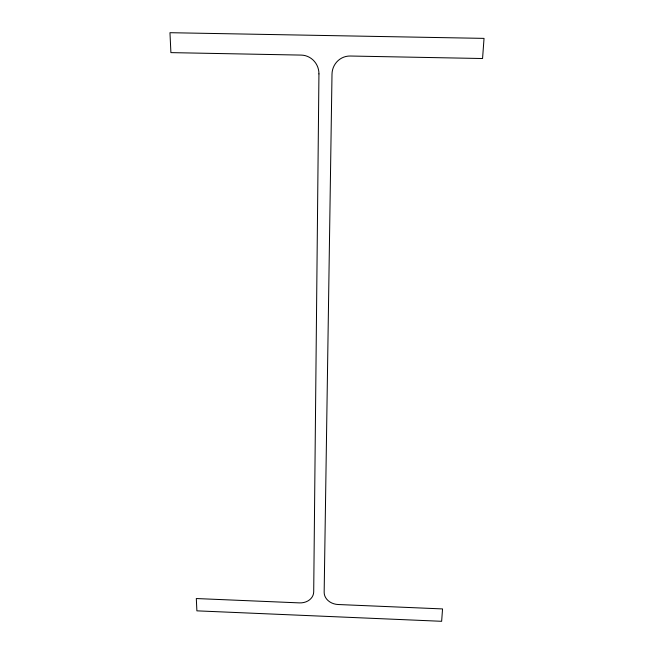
<?xml version="1.0" encoding="UTF-8"?>
<svg xmlns="http://www.w3.org/2000/svg" width="654" height="654" viewBox="0 0 654 654"><rect width="100%" height="100%" fill="white"/><g stroke="black" fill="none" stroke-linecap="round" stroke-linejoin="round"><path stroke-width="0.98" d="M318.939 73.886L313.707 591.813A14.265 11.707 7 0 1 299.434 602.89L196.314 598.541L196.887 610.844L441.646 621.3L442.545 608.923L338.175 604.517A14.29 11.739 4.7 0 1 324.163 592.246L332.003 74.147A18.353 17.846 -86.4 0 1 350.242 56.023L482.562 58.525L484.034 38.382L169.966 32.7L170.898 52.622L301.208 55.091A18.353 17.74 76.1 0 1 318.939 73.886"/></g></svg>
